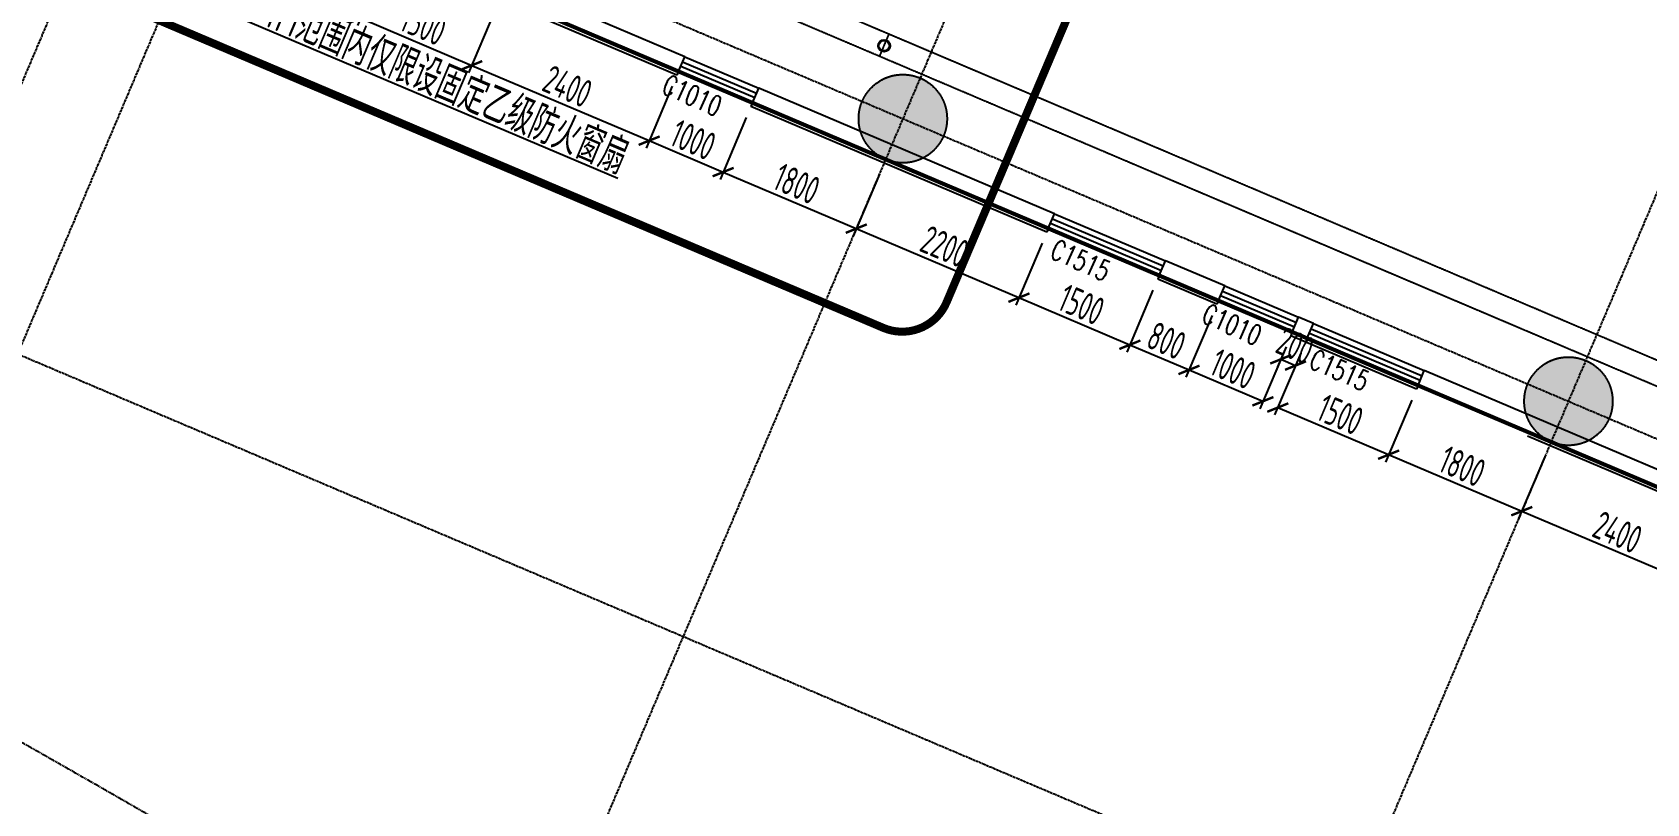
# Model space of a CAD drawing. Extents: x 11778731 to 12007717, y -6694179 to -6314888.
# Drawn here: x 11924109 to 11944205, y -6438981 to -6429381 of the extents above; entities that cross this region are included whole.
import ezdxf
from ezdxf.enums import TextEntityAlignment as Align
from ezdxf.xclip import XClip

# ---------------------------------------------------------------- set-up
doc = ezdxf.new("R2010")
doc.units = 0
doc.header["$LTSCALE"] = 10
doc.header["$MEASUREMENT"] = 0
doc.header["$XCLIPFRAME"] = 0
for name, pattern in [('A3-RG-axis-100$0$CENTER', [2, 1.25, -0.25, 0.25, -0.25]), ('A3-RI-5F$0$DASH', [0.35, 0.25, -0.1]), ('A3-RM-5F$0$DASH', [0.35, 0.25, -0.1]), ('DASHED2', [0.375, 0.25, -0.125])]:
    doc.linetypes.add(name, pattern=pattern)
for name, color, linetype in [('A-CLOD', 200, 'Continuous'), ('A3-RB-5F-100$0$A-DIMS-100', 1, 'Continuous'), ('A3-RG-axis-100$0$A-GRID', 1, 'A3-RG-axis-100$0$CENTER'), ('A3-RI-5F$0$A-FLOR', 2, 'Continuous'), ('A3-RI-5F$0$A-GLAZ', 140, 'Continuous'), ('A3-RI-5F$0$A-WALL', 7, 'Continuous'), ('A3-RI-5F$0$A-WALL-FINI', 95, 'Continuous'), ('A3-RM-5F$0$0P-1', 191, 'Continuous'), ('A3-RM-5F$0$0P-FE-FH-V', 141, 'Continuous'), ('A3-RS-1F$0$A-HATH-GRAY', 8, 'Continuous'), ('A3-RS-1F$0$A-WALL', 7, 'Continuous'), ('A3-SYMB-5F-100$0$A-SYMB', 4, 'Continuous'), ('A3-SYMB-5F-100$0$A-SYMB-AREA', 4, 'Continuous'), ('A3-SYMB-5F-100$0$A-SYMB-DOOR', 3, 'Continuous'), ('A3-SYMB-5F-100$0$A-SYMB-DOOR1', 3, 'Continuous'), ('A3-SYMB-5F-100$0$A-SYMB-DOOR2', 3, 'Continuous'), ('A3-SYMB-5F-100$0$A-SYMB-DOOR3', 3, 'Continuous'), ('A3-SYMB-5F-100$0$A-SYMB-NAME', 4, 'Continuous'), ('A3-SYMB-5F-100$0$A-SYMB-NAME-E', 4, 'Continuous')]:
    doc.layers.add(name, color=color, linetype=linetype)
doc.styles.add('A3-RB-5F-100$0$XD2008', font='xd-hzs.shx', dxfattribs={"width": 0.7, "bigfont": 'xd-hztxt.shx'})
doc.styles.add('A3-SYMB-5F-100$0$ECADI', font='hzs.shx', dxfattribs={"width": 0.7, "bigfont": 'hztxt.shx'})
doc.styles.add('A3-SYMB-5F-100$0$ECADI-TXT', font='simplex.shx', dxfattribs={"bigfont": 'hztxt.shx'})
doc.dimstyles.new('A3-RB-5F-100$0$XD100$0', dxfattribs={"dimscale": 100, "dimtxt": 3.5, "dimasz": 2, "dimexe": 1, "dimexo": 2, "dimgap": 0.5, "dimtad": 1, "dimdec": 0, "dimdsep": 46, "dimtxsty": 'A3-RB-5F-100$0$XD2008', "dimblk1": 'A3-RB-5F-100$0$_ARCHTICK', "dimblk2": 'A3-RB-5F-100$0$_ARCHTICK', "dimsah": 1, "dimcen": 2.5, "dimclrt": 4, "dimaunit": 1, "dimadec": 0, "dimazin": 0, "dimtfac": 1, "dimtdec": 0, "dimtix": 1, "dimtmove": 0, "dimatfit": 3, "dimfxl": 0, "dimtolj": 1, "dimtzin": 0, "dimarcsym": 0})

# ---------------------------------------------------------------- blocks, each defined once
blk = doc.blocks.new('A3-RI-5F')
at = {"layer": 'A3-RI-5F$0$A-FLOR', "linetype": 'A3-RI-5F$0$DASH', "const_width": 50}
for points in [[(11897637, -6393080), (11898125, -6393287), (11898323, -6393228), (11896986, -6418742), (11920412, -6428686), (11921780, -6425464), (11976706, -6448779), (11984755, -6429817), (11972559, -6424640), (11986356, -6392136)], [(11922332, -6425699), (11977075, -6448936), (11985124, -6429973), (11972927, -6424796), (11986781, -6392158)]]:
    blk.add_lwpolyline(points, dxfattribs=at)
at = {"layer": 'A3-RI-5F$0$A-GLAZ'}
for p, q in [((11932205, -6429748), (11933125, -6430139)), ((11932232, -6429684), (11933153, -6430075)), ((11932154, -6429868), (11933074, -6430259)), ((11932181, -6429804), (11933102, -6430194)), ((11936784, -6431757), (11938165, -6432343)), ((11936807, -6431702), (11938188, -6432288)), ((11936835, -6431638), (11938215, -6432224)), ((11936756, -6431822), (11938137, -6432408)), ((11938952, -6432536), (11939872, -6432927)), ((11938874, -6432720), (11939794, -6433111)), ((11938901, -6432656), (11939821, -6433047)), ((11938924, -6432601), (11939845, -6432991)), ((11940006, -6433125), (11941386, -6433711)), ((11940029, -6433070), (11941410, -6433656)), ((11940056, -6433005), (11941437, -6433591)), ((11939978, -6433189), (11941359, -6433775))]:
    blk.add_line(p, q, dxfattribs=at)
at = {"layer": 'A3-RI-5F$0$A-WALL'}
for p, q in [((11932232, -6429684), (11930023, -6428746)), ((11932154, -6429868), (11929945, -6428930)), ((11932154, -6429868), (11932232, -6429684)), ((11933074, -6430259), (11933153, -6430075)), ((11936835, -6431638), (11933153, -6430075)), ((11936756, -6431822), (11933074, -6430259)), ((11936756, -6431822), (11936835, -6431638)), ((11938137, -6432408), (11938215, -6432224)), ((11938952, -6432536), (11938215, -6432224)), ((11938874, -6432720), (11938137, -6432408)), ((11938874, -6432720), (11938952, -6432536)), ((11939794, -6433111), (11939872, -6432927)), ((11940056, -6433005), (11939872, -6432927)), ((11939978, -6433189), (11939794, -6433111)), ((11939978, -6433189), (11940056, -6433005)), ((11941359, -6433775), (11941437, -6433591)), ((11945225, -6435416), (11941359, -6433775)), ((11945303, -6435232), (11941437, -6433591))]:
    blk.add_line(p, q, dxfattribs=at)
at = {"layer": 'A3-RI-5F$0$A-WALL-FINI'}
for p, q in [((11932134, -6429914), (11926980, -6427726)), ((11932154, -6429868), (11932134, -6429914)), ((11933074, -6430259), (11933055, -6430305)), ((11936737, -6431868), (11933055, -6430305)), ((11936756, -6431822), (11936737, -6431868)), ((11938137, -6432408), (11938118, -6432454)), ((11938854, -6432766), (11938118, -6432454)), ((11938874, -6432720), (11938854, -6432766)), ((11939794, -6433111), (11939775, -6433157)), ((11941340, -6433821), (11939775, -6433157)), ((11939978, -6433189), (11939959, -6433235)), ((11941359, -6433775), (11941340, -6433821)), ((11947323, -6436361), (11942720, -6434407))]:
    blk.add_line(p, q, dxfattribs=at)
blk = doc.blocks.new('A3-RG-axis-100')
at = {"layer": 'A3-RG-axis-100$0$A-GRID'}
for p, q in [((11932913.4, -6412211.1), (11914822.5, -6454830.7)), ((11941198, -6415727.7), (11923107, -6458347.2)), ((11906272, -6418284.3), (11985933, -6452098.3)), ((11949482.5, -6419244.3), (11922974.2, -6481694)), ((11905882.4, -6425723.4), (11983197.9, -6458541.9)), ((11925492.7, -6426442.9), (11922757.6, -6432886.5))]:
    blk.add_line(p, q, dxfattribs=at)
for radius, start, end in [(294300, 57.267208, 69.150423), (288800, 57.079997, 69.144838)]:
    blk.add_arc((11778730.7, -6694178.7), radius, start, end, dxfattribs=at)
blk = doc.blocks.new('A3-SYMB-5F-100$0$ECADI-TAG-DOOR')
at = {"layer": 'A3-SYMB-5F-100$0$A-SYMB-DOOR', "style": 'A3-SYMB-5F-100$0$ECADI-TXT', "width": 0.7}
for tag, p in [('门窗主编号1', (-6.41, 7.26)), ('门窗主编号2', (2.08, 7.26))]:
    blk.add_attdef(tag, p, '', height=2.5, dxfattribs=at)
at = {"layer": 'A3-SYMB-5F-100$0$A-SYMB-DOOR', "style": 'A3-SYMB-5F-100$0$ECADI-TXT', "width": 0.7, "flags": 1}
for tag, p in [('洞口尺寸(宽X高)', (-6.42, 1.62)), ('备注', (-6.39, -1.21))]:
    blk.add_attdef(tag, p, '', height=2.5, dxfattribs=at)
at = {"layer": 'A3-SYMB-5F-100$0$A-SYMB-DOOR1', "style": 'A3-SYMB-5F-100$0$ECADI-TXT', "width": 0.7}
blk.add_attdef('门窗辅编号1', (-6.41, 4.41), '', height=2.5, dxfattribs=at)
at = {"layer": 'A3-SYMB-5F-100$0$A-SYMB-DOOR2', "style": 'A3-SYMB-5F-100$0$ECADI-TXT', "width": 0.7}
blk.add_attdef('门窗辅编号2', (-2.86, 4.41), '', height=2.5, dxfattribs=at)
at = {"layer": 'A3-SYMB-5F-100$0$A-SYMB-DOOR3', "style": 'A3-SYMB-5F-100$0$ECADI-TXT', "width": 0.7}
blk.add_attdef('门窗辅编号3', (2.32, 4.41), '', height=2.5, dxfattribs=at)
blk = doc.blocks.new('A3-SYMB-5F-100$0$ECADI-TAG-ROOM')
at = {"layer": 'A3-SYMB-5F-100$0$A-SYMB-AREA', "style": 'A3-SYMB-5F-100$0$ECADI', "width": 0.7}
blk.add_attdef('340M2', text='', height=2.5, dxfattribs=at).set_placement((7.17, -1.75), align=Align.MIDDLE_LEFT)
at = {"layer": 'A3-SYMB-5F-100$0$A-SYMB-NAME', "style": 'A3-SYMB-5F-100$0$ECADI', "width": 0.7}
blk.add_attdef('CHINESENAME', (-5.13, 0.09), '', height=4.5, dxfattribs=at)
at = {"layer": 'A3-SYMB-5F-100$0$A-SYMB-NAME-E', "style": 'A3-SYMB-5F-100$0$ECADI', "width": 0.7}
for tag, p in [('ENGLISHHIGH', (-5.13, 8.04)), ('ENGLISHLOW', (-5.13, 4.84))]:
    blk.add_attdef(tag, p, '', height=2.5, dxfattribs=at)
blk = doc.blocks.new('A3-SYMB-5F-100')
at = {"layer": 'A3-SYMB-5F-100$0$A-SYMB'}
blk.add_lwpolyline([(11922963, -6426021), (11924311, -6428188), (11931398, -6431196)], dxfattribs=at)
blk.add_lwpolyline([(11940962, -6428487, 0, 0, 0), (11940272, -6430112, 80, 0, 0), (11940155, -6430388, 0, 0, 0)], format="xyseb", dxfattribs=at)
ref = blk.add_blockref('A3-SYMB-5F-100$0$ECADI-TAG-ROOM', (11925512, -6428655), dxfattribs=dict(at, xscale=99.99999999989049, yscale=100.0000000001164, rotation=336.9999999998162))
ref.add_attrib('CHINESENAME', '防火分区转角交界，4M范围内仅限设固定乙级防火窗扇', (11924311, -6428159), dxfattribs={"height": 450, "rotation": 337, "style": 'A3-SYMB-5F-100$0$ECADI', "width": 0.7})
at = {"layer": 'A3-SYMB-5F-100$0$A-SYMB-DOOR'}
ref = blk.add_blockref('A3-SYMB-5F-100$0$ECADI-TAG-DOOR', (11932533, -6431194, -333), dxfattribs=dict(at, xscale=99.99999999997296, yscale=100, zscale=100, rotation=335.9912224375169))
ref.add_attrib('门窗主编号1', 'C1010', dxfattribs={"height": 250, "rotation": 335.9912, "style": 'A3-SYMB-5F-100$0$ECADI-TXT', "width": 0.7}).set_placement((11932619, -6430435, -333), align=Align.RIGHT)
ref = blk.add_blockref('A3-SYMB-5F-100$0$ECADI-TAG-DOOR', (11937367, -6433246, -333), dxfattribs=dict(at, xscale=99.99999999997296, yscale=100, zscale=100, rotation=335.9912224375169))
ref.add_attrib('门窗主编号1', 'C1515', dxfattribs={"height": 250, "rotation": 335.9912, "style": 'A3-SYMB-5F-100$0$ECADI-TXT', "width": 0.7}).set_placement((11937453, -6432487, -333), align=Align.RIGHT)
ref = blk.add_blockref('A3-SYMB-5F-100$0$ECADI-TAG-DOOR', (11939253, -6434046, -333), dxfattribs=dict(at, xscale=99.99999999997296, yscale=100, zscale=100, rotation=335.9912224375169))
ref.add_attrib('门窗主编号1', 'C1010', dxfattribs={"height": 250, "rotation": 335.9912, "style": 'A3-SYMB-5F-100$0$ECADI-TXT', "width": 0.7}).set_placement((11939339, -6433287, -333), align=Align.RIGHT)
ref = blk.add_blockref('A3-SYMB-5F-100$0$ECADI-TAG-DOOR', (11940589, -6434613, -333), dxfattribs=dict(at, xscale=99.99999999997296, yscale=100, zscale=100, rotation=335.9912224375169))
ref.add_attrib('门窗主编号1', 'C1515', dxfattribs={"height": 250, "rotation": 335.9912, "style": 'A3-SYMB-5F-100$0$ECADI-TXT', "width": 0.7}).set_placement((11940675, -6433854, -333), align=Align.RIGHT)
blk = doc.blocks.new('A3-RS-1F')
at = {"layer": 'A3-RS-1F$0$A-HATH-GRAY'}
h = blk.add_hatch(color=256, dxfattribs=at)
edge = h.paths.add_edge_path()
edge.add_arc((11934946, -6430456), 550, 0, 360)
h = blk.add_hatch(color=256, dxfattribs=at)
edge = h.paths.add_edge_path()
edge.add_arc((11943231, -6433972), 550, 0, 360)
at = {"layer": 'A3-RS-1F$0$A-WALL'}
for centre in [(11934946, -6430456), (11943231, -6433972)]:
    blk.add_circle(centre, 550, dxfattribs=at)
blk = doc.blocks.new('A3-RB-5F-100$0$_ARCHTICK')
at = {"color": 0, "linetype": 'ByBlock', "const_width": 0.15}
blk.add_lwpolyline([(-0.5, -0.5), (0.5, 0.5)], dxfattribs=at)
blk = doc.blocks.new('*D746')
at = {"layer": 'A3-RB-5F-100$0$A-DIMS-100', "color": 0, "lineweight": -2}
for p, q in [((11928486, -6428527), (11928159, -6429298)), ((11929867, -6429113), (11929540, -6429884)), ((11928198, -6429205), (11929579, -6429792))]:
    blk.add_line(p, q, dxfattribs=at)
at = {"layer": 'Defpoints', "color": 0}
for p in [(11928564, -6428343), (11929945, -6428929), (11929579, -6429792)]:
    blk.add_point(p, dxfattribs=at)
at = {"layer": 'A3-RB-5F-100$0$A-DIMS-100', "color": 0, "lineweight": -2, "xscale": 200, "yscale": 200, "zscale": 200}
for p, rotation in [((11928198, -6429205), 156.9986581893699), ((11929579, -6429792), 336.9986581893698)]:
    blk.add_blockref('A3-RB-5F-100$0$_ARCHTICK', p, dxfattribs=dict(at, rotation=rotation))
at = {"layer": 'A3-RB-5F-100$0$A-DIMS-100', "color": 4, "insert": (11928977, -6429291), "char_height": 350, "attachment_point": 5, "rotation": 336.9987, "style": 'A3-RB-5F-100$0$XD2008'}
blk.add_mtext('\\A1;1500', dxfattribs=at)
blk = doc.blocks.new('*D747')
at = {"layer": 'A3-RB-5F-100$0$A-DIMS-100', "color": 0, "lineweight": -2}
for p, q in [((11929867, -6429113), (11929540, -6429884)), ((11929579, -6429792), (11931788, -6430729)), ((11932076, -6430051), (11931749, -6430821))]:
    blk.add_line(p, q, dxfattribs=at)
at = {"layer": 'Defpoints', "color": 0}
for p in [(11929945, -6428929), (11932154, -6429867), (11931788, -6430729)]:
    blk.add_point(p, dxfattribs=at)
at = {"layer": 'A3-RB-5F-100$0$A-DIMS-100', "color": 0, "lineweight": -2, "xscale": 200, "yscale": 200, "zscale": 200}
for p, rotation in [((11929579, -6429792), 156.9986581893295), ((11931788, -6430729), 336.9986581893294)]:
    blk.add_blockref('A3-RB-5F-100$0$_ARCHTICK', p, dxfattribs=dict(at, rotation=rotation))
at = {"layer": 'A3-RB-5F-100$0$A-DIMS-100', "color": 4, "insert": (11930772, -6430053), "char_height": 350, "attachment_point": 5, "rotation": 336.9987, "style": 'A3-RB-5F-100$0$XD2008'}
blk.add_mtext('\\A1;2400', dxfattribs=at)
blk = doc.blocks.new('*D748')
at = {"layer": 'A3-RB-5F-100$0$A-DIMS-100', "color": 0, "lineweight": -2}
for p, q in [((11932076, -6430051), (11931749, -6430821)), ((11932997, -6430442), (11932670, -6431212)), ((11931788, -6430729), (11932709, -6431120))]:
    blk.add_line(p, q, dxfattribs=at)
at = {"layer": 'Defpoints', "color": 0}
for p in [(11932154, -6429867), (11933075, -6430258), (11932709, -6431120)]:
    blk.add_point(p, dxfattribs=at)
at = {"layer": 'A3-RB-5F-100$0$A-DIMS-100', "color": 0, "lineweight": -2, "xscale": 200, "yscale": 200, "zscale": 200}
for p, rotation in [((11931788, -6430729), 156.9986581893159), ((11932709, -6431120), 336.9986581893159)]:
    blk.add_blockref('A3-RB-5F-100$0$_ARCHTICK', p, dxfattribs=dict(at, rotation=rotation))
at = {"layer": 'A3-RB-5F-100$0$A-DIMS-100', "color": 4, "insert": (11932336, -6430718), "char_height": 350, "attachment_point": 5, "rotation": 336.9987, "style": 'A3-RB-5F-100$0$XD2008'}
blk.add_mtext('\\A1;1000', dxfattribs=at)
blk = doc.blocks.new('*D749')
at = {"layer": 'A3-RB-5F-100$0$A-DIMS-100', "color": 0, "lineweight": -2}
for p, q in [((11932997, -6430442), (11932670, -6431212)), ((11932709, -6431120), (11934366, -6431824)), ((11934654, -6431145), (11934327, -6431916))]:
    blk.add_line(p, q, dxfattribs=at)
at = {"layer": 'Defpoints', "color": 0}
for p in [(11933075, -6430258), (11934732, -6430961), (11934366, -6431824)]:
    blk.add_point(p, dxfattribs=at)
at = {"layer": 'A3-RB-5F-100$0$A-DIMS-100', "color": 0, "lineweight": -2, "xscale": 200, "yscale": 200, "zscale": 200}
for p, rotation in [((11932709, -6431120), 156.9986581893403), ((11934366, -6431824), 336.9986581893403)]:
    blk.add_blockref('A3-RB-5F-100$0$_ARCHTICK', p, dxfattribs=dict(at, rotation=rotation))
at = {"layer": 'A3-RB-5F-100$0$A-DIMS-100', "color": 4, "insert": (11933625, -6431265), "char_height": 350, "attachment_point": 5, "rotation": 336.9987, "style": 'A3-RB-5F-100$0$XD2008'}
blk.add_mtext('\\A1;1800', dxfattribs=at)
blk = doc.blocks.new('*D750')
at = {"layer": 'A3-RB-5F-100$0$A-DIMS-100', "color": 0, "lineweight": -2}
for p, q in [((11934654, -6431145), (11934327, -6431916)), ((11934366, -6431824), (11936391, -6432683)), ((11936679, -6432005), (11936352, -6432775))]:
    blk.add_line(p, q, dxfattribs=at)
at = {"layer": 'Defpoints', "color": 0}
for p in [(11934732, -6430961), (11936757, -6431821), (11936391, -6432683)]:
    blk.add_point(p, dxfattribs=at)
at = {"layer": 'A3-RB-5F-100$0$A-DIMS-100', "color": 0, "lineweight": -2, "xscale": 200, "yscale": 200, "zscale": 200}
for p, rotation in [((11934366, -6431824), 156.998658189357), ((11936391, -6432683), 336.998658189357)]:
    blk.add_blockref('A3-RB-5F-100$0$_ARCHTICK', p, dxfattribs=dict(at, rotation=rotation))
at = {"layer": 'A3-RB-5F-100$0$A-DIMS-100', "color": 4, "insert": (11935466, -6432046), "char_height": 350, "attachment_point": 5, "rotation": 336.9987, "style": 'A3-RB-5F-100$0$XD2008'}
blk.add_mtext('\\A1;2200', dxfattribs=at)
blk = doc.blocks.new('*D751')
at = {"layer": 'A3-RB-5F-100$0$A-DIMS-100', "color": 0, "lineweight": -2}
for p, q in [((11936679, -6432005), (11936352, -6432775)), ((11936391, -6432683), (11937772, -6433269)), ((11938059, -6432591), (11937732, -6433361))]:
    blk.add_line(p, q, dxfattribs=at)
at = {"layer": 'Defpoints', "color": 0}
for p in [(11936757, -6431821), (11938138, -6432407), (11937772, -6433269)]:
    blk.add_point(p, dxfattribs=at)
at = {"layer": 'A3-RB-5F-100$0$A-DIMS-100', "color": 0, "lineweight": -2, "xscale": 200, "yscale": 200, "zscale": 200}
for p, rotation in [((11936391, -6432683), 156.9986581893219), ((11937772, -6433269), 336.9986581893219)]:
    blk.add_blockref('A3-RB-5F-100$0$_ARCHTICK', p, dxfattribs=dict(at, rotation=rotation))
at = {"layer": 'A3-RB-5F-100$0$A-DIMS-100', "color": 4, "insert": (11937169, -6432769), "char_height": 350, "attachment_point": 5, "rotation": 336.9987, "style": 'A3-RB-5F-100$0$XD2008'}
blk.add_mtext('\\A1;1500', dxfattribs=at)
blk = doc.blocks.new('*D752')
at = {"layer": 'A3-RB-5F-100$0$A-DIMS-100', "color": 0, "lineweight": -2}
for p, q in [((11938059, -6432591), (11937732, -6433361)), ((11938796, -6432904), (11938469, -6433674)), ((11937772, -6433269), (11938508, -6433582))]:
    blk.add_line(p, q, dxfattribs=at)
at = {"layer": 'Defpoints', "color": 0}
for p in [(11938138, -6432407), (11938874, -6432719), (11938508, -6433582)]:
    blk.add_point(p, dxfattribs=at)
at = {"layer": 'A3-RB-5F-100$0$A-DIMS-100', "color": 0, "lineweight": -2, "xscale": 200, "yscale": 200, "zscale": 200}
for p, rotation in [((11937772, -6433269), 156.9986581893147), ((11938508, -6433582), 336.9986581893146)]:
    blk.add_blockref('A3-RB-5F-100$0$_ARCHTICK', p, dxfattribs=dict(at, rotation=rotation))
at = {"layer": 'A3-RB-5F-100$0$A-DIMS-100', "color": 4, "insert": (11938228, -6433218), "char_height": 350, "attachment_point": 5, "rotation": 336.9987, "style": 'A3-RB-5F-100$0$XD2008'}
blk.add_mtext('\\A1;800', dxfattribs=at)
blk = doc.blocks.new('*D753')
at = {"layer": 'A3-RB-5F-100$0$A-DIMS-100', "color": 0, "lineweight": -2}
for p, q in [((11938796, -6432904), (11938469, -6433674)), ((11939716, -6433294), (11939389, -6434065)), ((11938508, -6433582), (11939428, -6433973))]:
    blk.add_line(p, q, dxfattribs=at)
at = {"layer": 'Defpoints', "color": 0}
for p in [(11938874, -6432719), (11939795, -6433110), (11939428, -6433973)]:
    blk.add_point(p, dxfattribs=at)
at = {"layer": 'A3-RB-5F-100$0$A-DIMS-100', "color": 0, "lineweight": -2, "xscale": 200, "yscale": 200, "zscale": 200}
for p, rotation in [((11938508, -6433582), 156.9986581893246), ((11939428, -6433973), 336.9986581893246)]:
    blk.add_blockref('A3-RB-5F-100$0$_ARCHTICK', p, dxfattribs=dict(at, rotation=rotation))
at = {"layer": 'A3-RB-5F-100$0$A-DIMS-100', "color": 4, "insert": (11939056, -6433570), "char_height": 350, "attachment_point": 5, "rotation": 336.9987, "style": 'A3-RB-5F-100$0$XD2008'}
blk.add_mtext('\\A1;1000', dxfattribs=at)
blk = doc.blocks.new('*D754')
at = {"layer": 'A3-RB-5F-100$0$A-DIMS-100', "color": 0, "lineweight": -2}
for p, q in [((11939716, -6433294), (11939611, -6433542)), ((11939900, -6433372), (11939795, -6433620)), ((11939650, -6433450), (11939834, -6433528))]:
    blk.add_line(p, q, dxfattribs=at)
at = {"layer": 'Defpoints', "color": 0}
for p in [(11939795, -6433110), (11939979, -6433188), (11939834, -6433528)]:
    blk.add_point(p, dxfattribs=at)
at = {"layer": 'A3-RB-5F-100$0$A-DIMS-100', "color": 0, "lineweight": -2, "xscale": 200, "yscale": 200, "zscale": 200}
for p, rotation in [((11939650, -6433450), 156.9986581892964), ((11939834, -6433528), 336.9986581892963)]:
    blk.add_blockref('A3-RB-5F-100$0$_ARCHTICK', p, dxfattribs=dict(at, rotation=rotation))
at = {"layer": 'A3-RB-5F-100$0$A-DIMS-100', "color": 4, "insert": (11939830, -6433282), "char_height": 350, "attachment_point": 5, "rotation": 336.9987, "style": 'A3-RB-5F-100$0$XD2008'}
blk.add_mtext('\\A1;200', dxfattribs=at)
blk = doc.blocks.new('*D766')
at = {"layer": 'A3-RB-5F-100$0$A-DIMS-100', "color": 0, "lineweight": -2}
for p, q in [((11939900, -6433372), (11939573, -6434143)), ((11941281, -6433959), (11940954, -6434729)), ((11939613, -6434051), (11940993, -6434637))]:
    blk.add_line(p, q, dxfattribs=at)
at = {"layer": 'Defpoints', "color": 0}
for p in [(11939979, -6433188), (11941359, -6433775), (11940993, -6434637)]:
    blk.add_point(p, dxfattribs=at)
at = {"layer": 'A3-RB-5F-100$0$A-DIMS-100', "color": 0, "lineweight": -2, "xscale": 200, "yscale": 200, "zscale": 200}
for p, rotation in [((11939613, -6434051), 156.9986581893889), ((11940993, -6434637), 336.9986581893889)]:
    blk.add_blockref('A3-RB-5F-100$0$_ARCHTICK', p, dxfattribs=dict(at, rotation=rotation))
at = {"layer": 'A3-RB-5F-100$0$A-DIMS-100', "color": 4, "insert": (11940391, -6434137), "char_height": 350, "attachment_point": 5, "rotation": 336.9987, "style": 'A3-RB-5F-100$0$XD2008'}
blk.add_mtext('\\A1;1500', dxfattribs=at)
blk = doc.blocks.new('*D767')
at = {"layer": 'A3-RB-5F-100$0$A-DIMS-100', "color": 0, "lineweight": -2}
for p, q in [((11941281, -6433959), (11940954, -6434729)), ((11940993, -6434637), (11942650, -6435340)), ((11942938, -6434662), (11942611, -6435432))]:
    blk.add_line(p, q, dxfattribs=at)
at = {"layer": 'Defpoints', "color": 0}
for p in [(11941359, -6433775), (11943016, -6434478), (11942650, -6435340)]:
    blk.add_point(p, dxfattribs=at)
at = {"layer": 'A3-RB-5F-100$0$A-DIMS-100', "color": 0, "lineweight": -2, "xscale": 200, "yscale": 200, "zscale": 200}
for p, rotation in [((11940993, -6434637), 156.9986581893199), ((11942650, -6435340), 336.99865818932)]:
    blk.add_blockref('A3-RB-5F-100$0$_ARCHTICK', p, dxfattribs=dict(at, rotation=rotation))
at = {"layer": 'A3-RB-5F-100$0$A-DIMS-100', "color": 4, "insert": (11941910, -6434781), "char_height": 350, "attachment_point": 5, "rotation": 336.9987, "style": 'A3-RB-5F-100$0$XD2008'}
blk.add_mtext('\\A1;1800', dxfattribs=at)
blk = doc.blocks.new('*D768')
at = {"layer": 'A3-RB-5F-100$0$A-DIMS-100', "color": 0, "lineweight": -2}
for p, q in [((11942938, -6434662), (11942611, -6435432)), ((11942650, -6435340), (11944859, -6436278)), ((11945147, -6435600), (11944820, -6436370))]:
    blk.add_line(p, q, dxfattribs=at)
at = {"layer": 'Defpoints', "color": 0}
for p in [(11943016, -6434478), (11945226, -6435416), (11944859, -6436278)]:
    blk.add_point(p, dxfattribs=at)
at = {"layer": 'A3-RB-5F-100$0$A-DIMS-100', "color": 0, "lineweight": -2, "xscale": 200, "yscale": 200, "zscale": 200}
for p, rotation in [((11942650, -6435340), 156.9986581893293), ((11944859, -6436278), 336.9986581893294)]:
    blk.add_blockref('A3-RB-5F-100$0$_ARCHTICK', p, dxfattribs=dict(at, rotation=rotation))
at = {"layer": 'A3-RB-5F-100$0$A-DIMS-100', "color": 4, "insert": (11943843, -6435602), "char_height": 350, "attachment_point": 5, "rotation": 336.9987, "style": 'A3-RB-5F-100$0$XD2008'}
blk.add_mtext('\\A1;2400', dxfattribs=at)
blk = doc.blocks.new('A3-RM-5F$0$DFA')
at = {"layer": 'A3-RM-5F$0$0P-FE-FH-V'}
for radius in [75, 65]:
    blk.add_circle((0, 0), radius, dxfattribs=at)
blk = doc.blocks.new('A3-RM-5F')
at = {"layer": 'A3-RM-5F$0$0P-1', "linetype": 'A3-RM-5F$0$DASH'}
for p, q in [((11966135, -6442717), (11926213, -6425771)), ((11965742, -6442876), (11926371, -6426164)), ((11934657, -6429681), (11934774, -6429405))]:
    blk.add_line(p, q, dxfattribs=at)
at = {"layer": 'A3-RM-5F$0$0P-FE-FH-V'}
blk.add_blockref('A3-RM-5F$0$DFA', (11934713, -6429548), dxfattribs=at)
blk = doc.blocks.new('A3-RB-5F-100')
at = {"layer": 'A3-RB-5F-100$0$A-DIMS-100'}
for p1, p2, picture, middle in [((11928564.5, -6428343), (11929945.2, -6428929.2), '*D746', (11928976.7, -6429291.4)), ((11929945.2, -6428929.2), (11932154.4, -6429867), '*D747', (11930771.6, -6430053.4)), ((11932154.4, -6429867), (11933074.9, -6430257.7), '*D748', (11932336.5, -6430717.7)), ((11933074.9, -6430257.7), (11934731.8, -6430961.1), '*D749', (11933625.2, -6431264.7)), ((11934731.8, -6430961.1), (11936756.9, -6431820.7), '*D750', (11935466.2, -6432046.2)), ((11936756.9, -6431820.7), (11938137.6, -6432406.9), '*D751', (11937169.1, -6432769.1)), ((11938137.6, -6432406.9), (11938874, -6432719.5), '*D752', (11938227.6, -6433218.5)), ((11938874, -6432719.5), (11939794.5, -6433110.2), '*D753', (11939056.1, -6433570.2)), ((11939978.6, -6433188.4), (11941359.4, -6433774.5), '*D766', (11940390.8, -6434136.7)), ((11941359.4, -6433774.5), (11943016.3, -6434477.9), '*D767', (11941909.6, -6434781.5)), ((11943016.3, -6434477.9), (11945225.5, -6435415.7), '*D768', (11943842.7, -6435602.1))]:
    dim = blk.add_aligned_dim(p1=p1, p2=p2, distance=-936.9, dimstyle='A3-RB-5F-100$0$XD100$0', dxfattribs=at)
    dim.commit()
    dim.dimension.update_dxf_attribs({"geometry": picture, "text_midpoint": middle})
dim = blk.add_linear_dim(base=(11939834.3, -6433528.4), p1=(11939794.5, -6433110.2), p2=(11939978.6, -6433188.4), angle=336.99866, dimstyle='A3-RB-5F-100$0$XD100$0', dxfattribs=at)
dim.commit()
dim.dimension.update_dxf_attribs({"geometry": '*D754', "text_midpoint": (11939742.2, -6433489.3), "dimtype": 129})

msp = doc.modelspace()

# ---------------------------------------------------------------- linework, layer by layer
at = {"layer": 'A-CLOD', "linetype": 'DASHED2', "const_width": 100}
msp.add_lwpolyline([(11925732, -6406096), (11943019, -6413471, -0.413788), (11943336, -6414257), (11935490, -6432741, -0.414214), (11934703, -6433059), (11917500, -6425756, -0.414214), (11917183, -6424970), (11924945, -6406413, -0.414639)], format="xyb", close=True, dxfattribs=at)

# ---------------------------------------------------------------- block references
for name in ['A3-RI-5F', 'A3-RB-5F-100', 'A3-RG-axis-100', 'A3-SYMB-5F-100', 'A3-RM-5F']:
    msp.add_blockref(name, (0, 0))
ref = msp.add_blockref('A3-RS-1F', (0, 0))
XClip(ref).set_block_clipping_path([(11889357.2540208902, -6419160.0659107883), (11910185.3192560691, -6426457.2118252832), (11927068.6119189896, -6433453.578039011), (11979134.5699833296, -6452657.9184868541), (12009188.7333128508, -6389730.3223040896), (11892617.6820170097, -6360484.8154213969), (11881387.5678784791, -6407421.677106794)])

doc.saveas('drawing.dxf')
